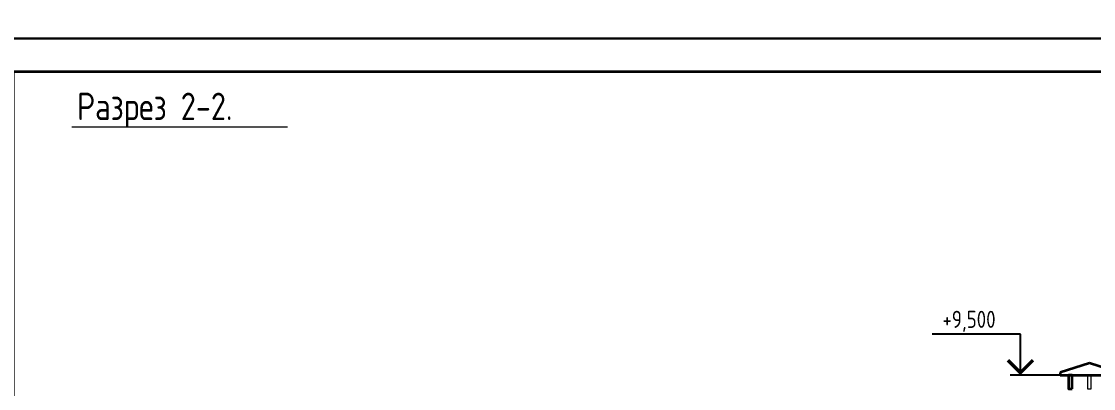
# Model space of a CAD drawing. Extents: x -12289450 to -10763036, y -7834513 to -6150123.
# Drawn here: x -11235252 to -11223507, y -7698367 to -7694349 of the extents above; entities that cross this region are included whole.
import ezdxf

# ---------------------------------------------------------------- set-up
doc = ezdxf.new("R2010")
doc.units = 0
doc.header["$LTSCALE"] = 25
for name, color, linetype in [('Annotation - Text', 7, 'Continuous'), ('ArchiCAD', 7, 'Continuous'), ('EEE', 7, 'Continuous'), ('Крыши', 7, 'Continuous'), ('Новое', 51, 'Continuous'), ('Примечания', 7, 'Continuous')]:
    doc.layers.add(name, color=color, linetype=linetype)
doc.layers.add('RAZMER', color=7, linetype='Continuous', lineweight=9)
doc.styles.add('GOST 2.304', font='cs_gost2304.shx')

msp = doc.modelspace()

# ---------------------------------------------------------------- linework, layer by layer
at = {"layer": 'ArchiCAD', "color": 7, "linetype": 'Continuous', "lineweight": 35}
msp.add_lwpolyline([(-11235338.6, -7694896.2), (-11206898.7, -7694896.2), (-11206898.7, -7715560.1), (-11235338.6, -7715560.1)], close=True, dxfattribs=at)
at = {"layer": 'EEE', "lineweight": 15}
msp.add_line((-11234699, -7695500.8), (-11232338.8, -7695500.8), dxfattribs=at)
at = {"layer": 'RAZMER', "lineweight": 0, "ltscale": 4}
msp.add_lwpolyline([(-11223531.8, -7698370.7), (-11223531.8, -7698220.7), (-11223531.8, -7698220.7), (-11223571.8, -7698220.7), (-11223571.8, -7698370.7), (-11223531.8, -7698370.7)], dxfattribs=at)
at = {"layer": 'Крыши', "lineweight": 35, "ltscale": 3}
for p, q in [((-11223551.8, -7698089.1), (-11223871.8, -7698190.7)), ((-11223871.8, -7698190.7), (-11223871.8, -7698190.7)), ((-11223871.8, -7698190.7), (-11223871.8, -7698220.7)), ((-11223231.8, -7698190.7), (-11223551.8, -7698089.1)), ((-11223871.8, -7698220.7), (-11223231.8, -7698220.7))]:
    msp.add_line(p, q, dxfattribs=at)
msp.add_lwpolyline([(-11223741.8, -7698370.7), (-11223741.8, -7698220.7), (-11223741.8, -7698220.7), (-11223781.8, -7698220.7), (-11223781.8, -7698370.7), (-11223741.8, -7698370.7)], dxfattribs=at)
at = {"layer": 'Новое', "color": 7, "linetype": 'Continuous'}
for points in [[(-11235518.6, -7672261.3), (-11204018.7, -7672261.3), (-11204018.7, -7694536.2), (-11235518.6, -7694536.2)], [(-11235518.6, -7672261.3), (-11204018.7, -7672261.3), (-11204018.7, -7694536.2), (-11235518.6, -7694536.2)], [(-11236778.6, -7694536.2), (-11206538.7, -7694536.2), (-11206538.7, -7715920.1), (-11236778.6, -7715920.1)], [(-11236778.6, -7694536.2), (-11206538.7, -7694536.2), (-11206538.7, -7715920.1), (-11236778.6, -7715920.1)]]:
    msp.add_lwpolyline(points, close=True, dxfattribs=at)
at = {"layer": 'Примечания', "linetype": 'Continuous', "lineweight": 25, "ltscale": 75}
for p, q in [((-11224307.6, -7697770.7), (-11225275.1, -7697770.7)), ((-11224307.6, -7698220.7), (-11224307.6, -7697770.7)), ((-11223862.2, -7698220.7), (-11224420.1, -7698220.7))]:
    msp.add_line(p, q, dxfattribs=at)
at = {"layer": 'Примечания', "linetype": 'Continuous', "lineweight": 25, "ltscale": 75, "const_width": 37.5}
msp.add_lwpolyline([(-11224444.3, -7698057.5), (-11224307.6, -7698194.2), (-11224170.9, -7698057.5)], dxfattribs=at)

# ---------------------------------------------------------------- texts
at = {"layer": 'Annotation - Text', "color": 0, "lineweight": 25, "style": 'GOST 2.304'}
msp.add_text('Разрез 2-2.', height=300, dxfattribs=at).set_placement((-11234644.5, -7695428.4))
at = {"layer": 'Примечания', "linetype": 'Continuous', "lineweight": 25, "ltscale": 75, "style": 'GOST 2.304'}
msp.add_text('+9,500', height=187.5, dxfattribs=at).set_placement((-11225162.6, -7697703.2))

doc.saveas('drawing.dxf')
